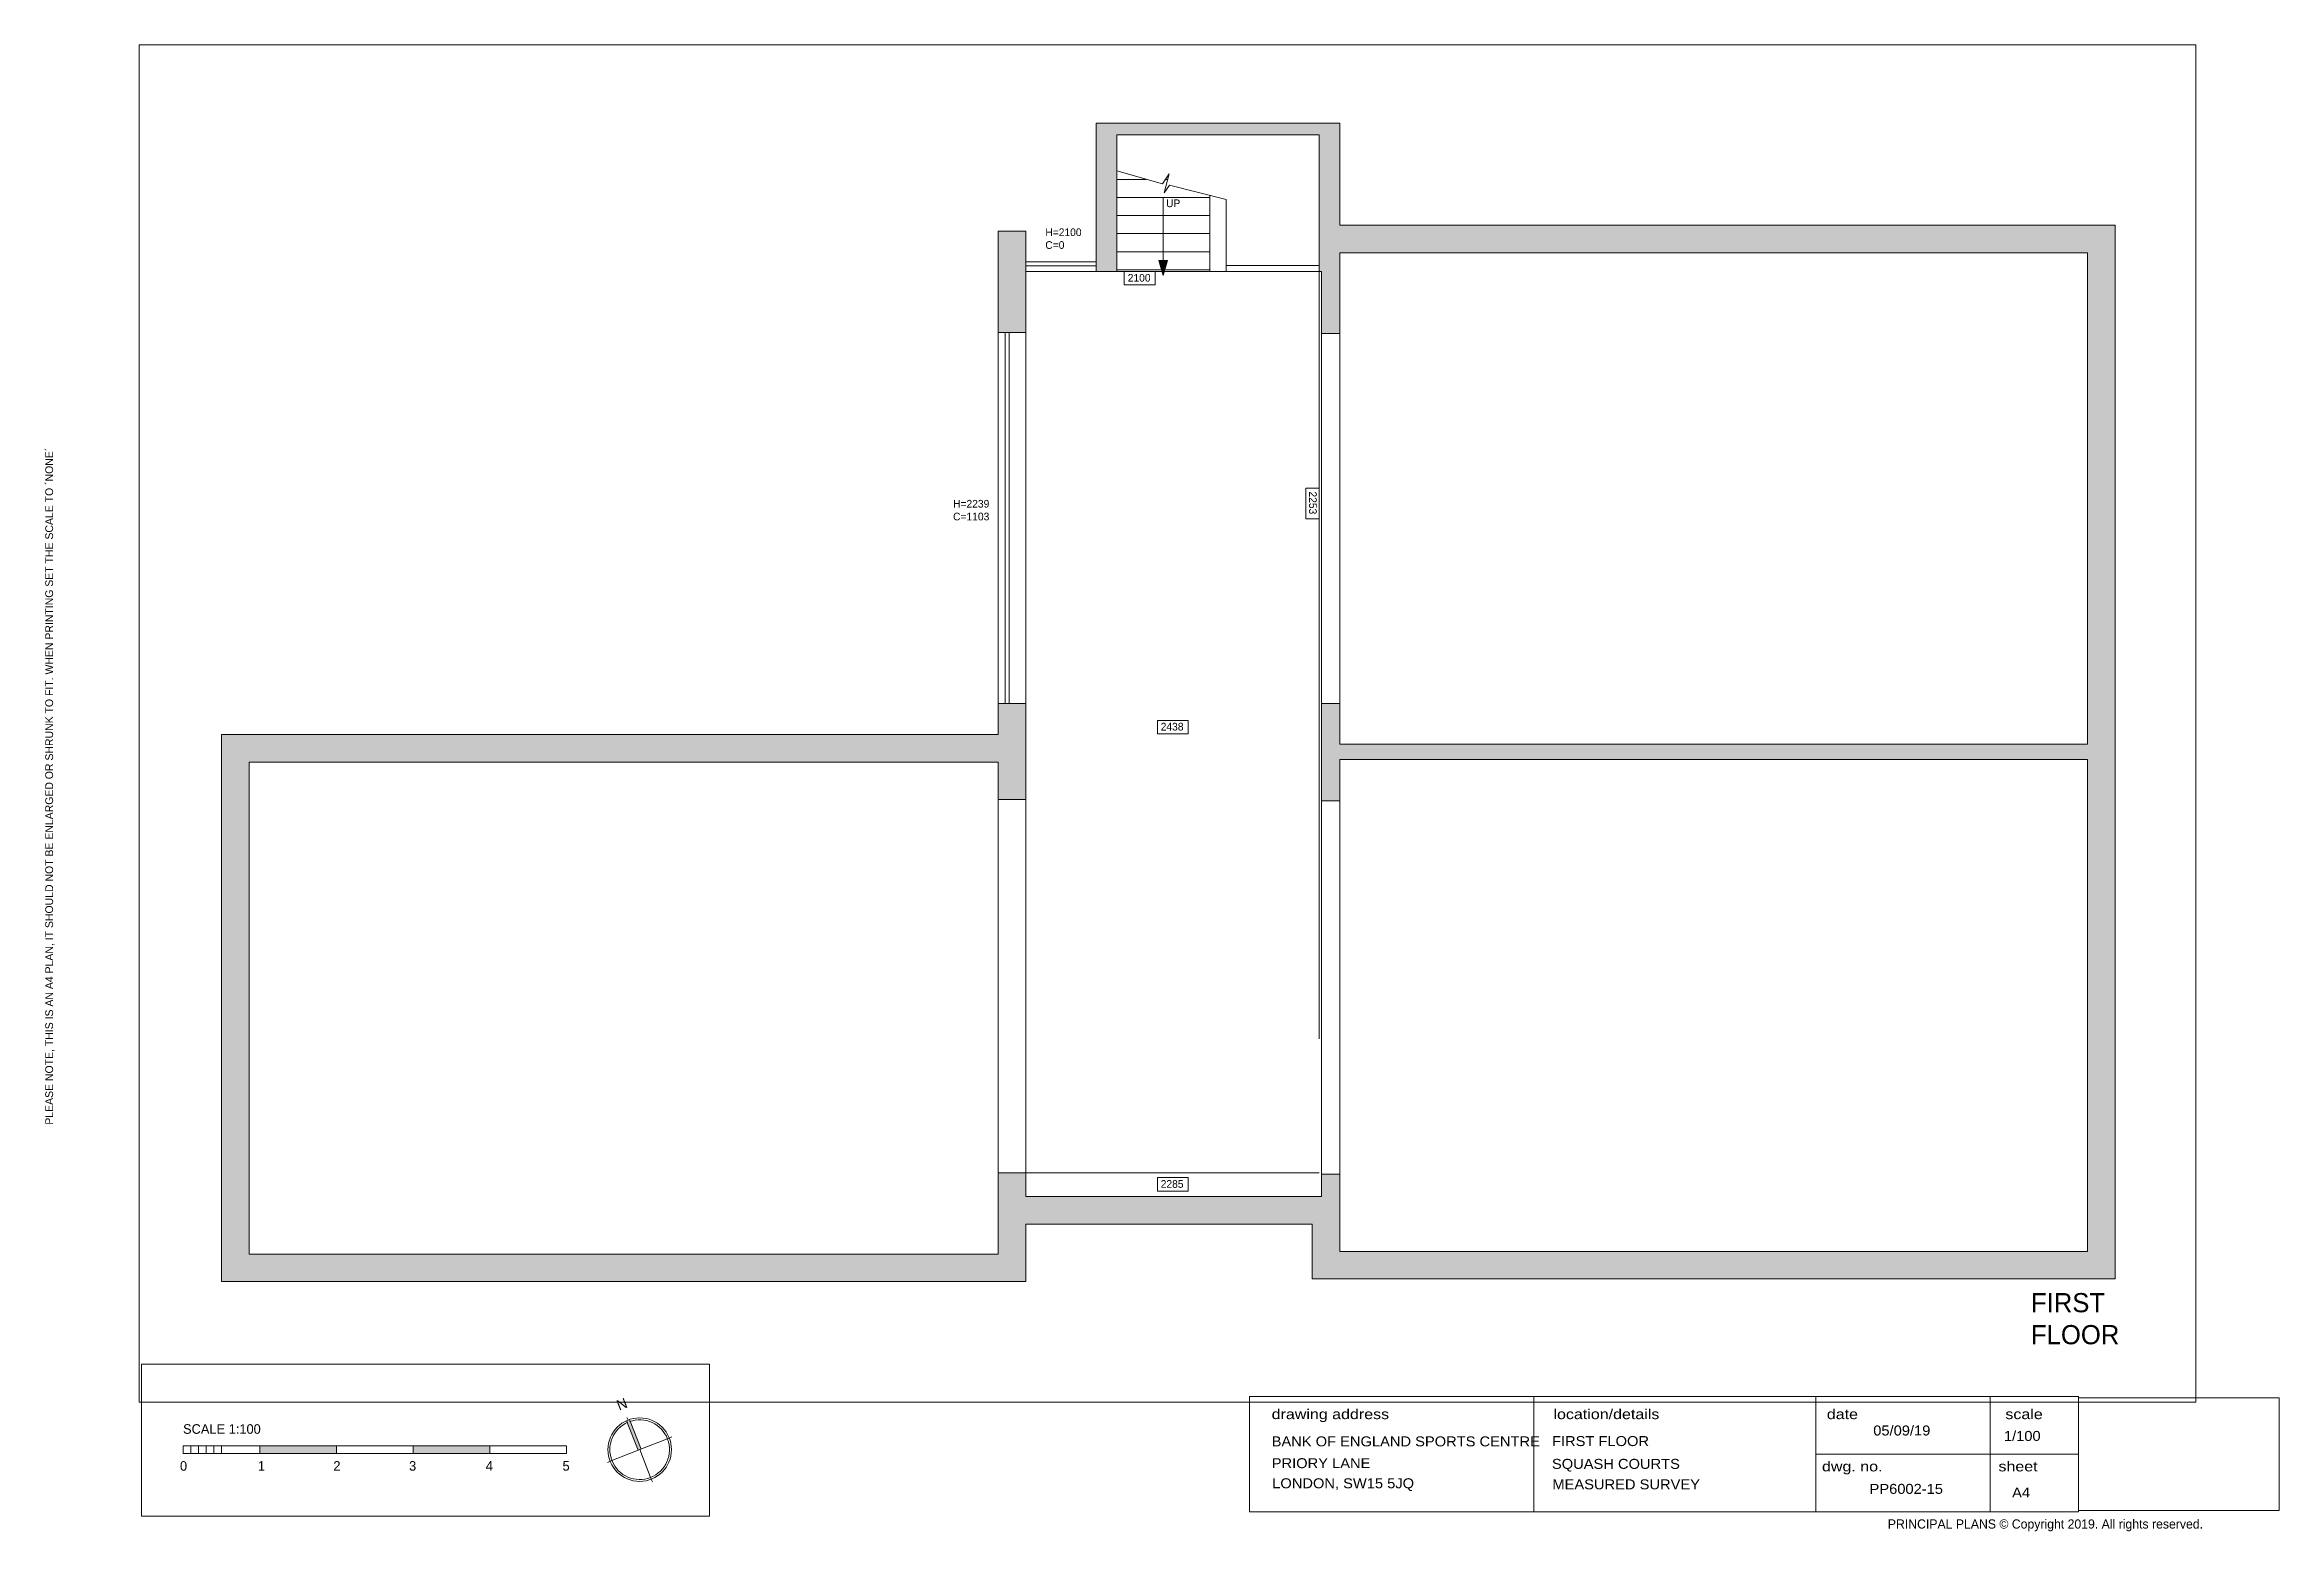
# Paper-space layout '15' of a CAD drawing. Header units: millimetres. Extents: x 27 to 319, y 22 to 216.
# The model-space entities are those that its viewports show. They can reach past a viewport. Long polylines and large blocks are cut down to what shows.
import ezdxf

# ---------------------------------------------------------------- set-up
doc = ezdxf.new("R2010")
doc.units = ezdxf.units.MM
doc.linetypes.add('HIDDENX2', pattern=[0.75, 0.5, -0.25])
for name, color, linetype, lineweight in [('BLOCKS', 8, 'Continuous', 15), ('Ceiling', 45, 'HIDDENX2', 15), ('Ceiling tag', 1, 'Continuous', 15), ('principalplans', 7, 'Continuous', 15), ('Stairs', 8, 'Continuous', 15), ('WALLS', 7, 'Continuous', 15), ('Window', 8, 'Continuous', 15)]:
    doc.layers.add(name, color=color, linetype=linetype, lineweight=lineweight)
doc.layers.add('Vport', color=7, linetype='Continuous', lineweight=15, true_color=0x8e84b7, plot=False)
doc.layers.add('Whatch', color=7, linetype='Continuous', lineweight=15, true_color=0xa8a8a8)
doc.styles.add('Century Gothic', font='GOTHIC.TTF')

# ---------------------------------------------------------------- blocks, each defined once
blk = doc.blocks.new('information dox')
at = {"layer": 'WALLS'}
for p, q in [((37.05, 0), (37.05, -15)), ((73.79, 0), (73.79, -15)), ((96.53, 0), (96.53, -15)), ((73.79, -7.49), (108.03, -7.49))]:
    blk.add_line(p, q, dxfattribs=at)
blk.add_lwpolyline([(108.03, 0), (0, 0), (0, -15), (108.03, -15)], close=True, dxfattribs=at)
at = {"layer": 'WALLS', "char_height": 1.3, "width": 19.2507, "attachment_point": 1, "style": 'Century Gothic'}
for s, insert in [('{\\W1.2;drawing address}', (2.88, -1.64)), ('{\\W1.2;location/details}', (39.61, -1.64)), ('{\\W1.2;date}', (75.24, -1.64)), ('{\\W1.2;scale}', (98.51, -1.64)), ('{\\W1.2;dwg. no.}', (74.61, -8.45)), ('{\\W1.2;sheet}', (97.61, -8.45))]:
    blk.add_mtext(s, dxfattribs=dict(at, insert=insert))
at = {"layer": 'WALLS', "style": 'Century Gothic', "width": 1.2}
for tag, p in [('ADDRESS1', (2.88, -6.49)), ('LOCATION1', (39.41, -6.45)), ('DATE', (81.29, -5.07)), ('SCALE', (98.31, -5.78)), ('ADDRESS2', (2.89, -9.33)), ('LOCATION2', (39.4, -9.42)), ('ADDRESS3', (2.94, -11.95)), ('LOCATION3', (39.46, -12.09)), ('JOBNUM', (80.81, -12.68)), ('SIZE', (99.38, -13.15))]:
    blk.add_attdef(tag, p, '', height=1.3, dxfattribs=at)
blk = doc.blocks.new('NORTH100')
at = {"layer": 'WALLS'}
h = blk.add_hatch(color=256, dxfattribs=at)
h.dxf.hatch_style = 1
h.paths.add_polyline_path([(84968, -53269), (84991, -53269), (85013, -53269), (85013, -52856, 0.026765), (84968, -52856)])
at = {"layer": 'principalplans'}
for p, q in [((84968, -52856), (84968, -53269)), ((85013, -52856), (85013, -53269)), ((84577, -53269), (84991, -53269)), ((84991, -53682), (84991, -53269)), ((85404, -53269), (84991, -53269))]:
    blk.add_line(p, q, dxfattribs=at)
blk.add_circle((84991, -53269), 414, dxfattribs=at)
blk.add_arc((84991, -53269), 389, 91.5769, 88.4231, dxfattribs=at)
at = {"layer": 'WALLS'}
for p, q in [((84991, -52855), (84991, -52817)), ((84577, -53269), (84539, -53269)), ((85404, -53269), (85442, -53269)), ((84991, -53682), (84991, -53720))]:
    blk.add_line(p, q, dxfattribs=at)
at = {"layer": 'principalplans', "insert": (84928, -52565), "char_height": 133.97, "width": 1749.52, "attachment_point": 1, "style": 'Century Gothic'}
blk.add_mtext('{\\fCentury Gothic|b0|i0|c0|p34;N}', dxfattribs=at)

msp = doc.modelspace()

# ---------------------------------------------------------------- hatches: boundary and pattern name
at = {"layer": 'Stairs'}
msp.add_hatch(color=256, dxfattribs=at).paths.add_polyline_path([(993002, 150044), (993058, 150237), (992943, 150237)])
at = {"layer": 'WALLS'}
h = msp.add_hatch(color=256, dxfattribs=at)
h.dxf.hatch_style = 1
h.paths.add_polyline_path([(116710, -68924), (116710, -68824), (115710, -68824), (115710, -68924)])
h.paths.add_polyline_path([(117710, -68824), (117710, -68924), (118710, -68924), (118710, -68824)])
at = {"layer": 'Whatch', "ltscale": 2}
h = msp.add_hatch(color=256, dxfattribs=at)
h.dxf.hatch_style = 1
h.paths.add_polyline_path([(1005408, 150697), (995303, 150697), (995303, 152027), (992129, 152027), (992129, 150220), (992129, 150094), (992396, 150094), (992396, 151877), (995036, 151877), (995036, 150094), (995063, 150094), (995063, 149287), (995303, 149287), (995303, 150337), (1005048, 150337), (1005048, 143937), (995303, 143937), (995303, 144464), (995063, 144464), (995063, 143196), (995303, 143196), (995303, 143737), (1005048, 143737), (1005048, 137326), (995303, 137326), (995303, 138331), (995063, 138331), (995063, 138039), (991209, 138039), (991209, 138347), (990849, 138347), (990849, 137291), (981088, 137291), (981088, 143702), (990849, 143702), (990849, 143212), (991209, 143212), (991209, 144464), (990849, 144464), (990849, 144062), (980728, 144062), (980728, 136931), (991209, 136931), (991209, 137679), (994943, 137679), (994943, 136966), (1005408, 136966)])
h.paths.add_polyline_path([(991209, 150220), (991209, 150620), (990849, 150620), (990849, 149301), (991209, 149301)], flags=17)

# ---------------------------------------------------------------- linework, layer by layer
at = {"layer": 'BLOCKS', "ltscale": 2}
for p, q in [((995063, 144464), (995063, 149287)), ((995303, 149287), (995303, 144464)), ((990849, 138347), (990849, 143212)), ((991209, 143212), (991209, 138347)), ((995063, 143196), (995063, 138331)), ((995303, 138331), (995303, 143196))]:
    msp.add_line(p, q, dxfattribs=at)
at = {"layer": 'Ceiling', "ltscale": 2}
for p, q in [((992129, 150094), (991209, 150094)), ((992396, 150094), (993608, 150094)), ((993824, 150094), (995036, 150094)), ((995036, 150094), (995036, 138039)), ((991209, 138347), (995036, 138347))]:
    msp.add_line(p, q, dxfattribs=at)
at = {"layer": 'Ceiling'}
for points in [[(992494, 150094), (992896, 150094), (992896, 149920), (992494, 149920)], [(995036, 147272), (995036, 146871), (994861, 146871), (994861, 147272)], [(992925, 144245), (993327, 144245), (993327, 144070), (992925, 144070)], [(992925, 138286), (993327, 138286), (993327, 138112), (992925, 138112)]]:
    msp.add_lwpolyline(points, close=True, dxfattribs=at)
at = {"layer": 'principalplans'}
for p, q in [((119710, -68824), (114710, -68824)), ((114710, -68824), (114710, -68924)), ((114710, -68924), (119710, -68924)), ((114810, -68824), (114810, -68924)), ((114910, -68824), (114910, -68924)), ((115010, -68824), (115010, -68924)), ((115110, -68824), (115110, -68924)), ((115210, -68824), (115210, -68924)), ((115710, -68824), (115710, -68924)), ((116710, -68824), (116710, -68924)), ((117710, -68824), (117710, -68924)), ((118710, -68924), (118710, -68824)), ((118710, -68824), (118710, -68924))]:
    msp.add_line(p, q, dxfattribs=at)
at = {"layer": 'Stairs'}
for p, q in [((992992, 151237), (992396, 151405)), ((993078, 151366), (992992, 151237)), ((993013, 151118), (993078, 151366)), ((993085, 151219), (993013, 151118)), ((993824, 151033), (993085, 151219)), ((993001, 151060), (993001, 150237)), ((993058, 150237), (992943, 150237)), ((992943, 150237), (993002, 150044)), ((993058, 150237), (993002, 150044))]:
    msp.add_line(p, q, dxfattribs=at)
at = {"layer": 'Stairs', "ltscale": 2}
for p, q in [((992784, 151295), (992396, 151295)), ((993059, 151295), (993031, 151295)), ((993608, 151060), (992396, 151060)), ((993608, 151087), (993608, 150094)), ((993824, 150094), (993824, 151033)), ((993608, 150824), (992396, 150824)), ((993608, 150588), (992396, 150588)), ((993608, 150352), (992396, 150352)), ((993608, 150116), (992396, 150116)), ((993608, 150094), (993824, 150094)), ((995036, 150171), (993824, 150171))]:
    msp.add_line(p, q, dxfattribs=at)
at = {"layer": 'WALLS', "ltscale": 2}
for p, q in [((992396, 151877), (992396, 150094)), ((995036, 150094), (995036, 151877)), ((995303, 150337), (995303, 149287)), ((995303, 150337), (1005048, 150337)), ((1005048, 150337), (1005048, 143937)), ((991209, 150220), (991209, 149301)), ((992129, 150220), (992129, 150094)), ((992396, 150094), (992129, 150094)), ((995036, 150094), (995063, 150094)), ((995063, 150094), (995063, 149287)), ((990849, 149301), (991209, 149301)), ((995063, 149287), (995303, 149287)), ((990849, 144464), (991209, 144464)), ((991209, 144464), (991209, 143212)), ((995063, 144464), (995063, 143196)), ((995063, 144464), (995303, 144464)), ((995303, 144464), (995303, 143937)), ((995303, 143937), (1005048, 143937)), ((981088, 143702), (981088, 137291)), ((990849, 143702), (981088, 143702)), ((990849, 143702), (990849, 143212)), ((995303, 143737), (995303, 143196)), ((995303, 143737), (1005048, 143737)), ((1005048, 143737), (1005048, 137326)), ((991209, 143212), (990849, 143212)), ((995063, 143196), (995303, 143196)), ((990849, 138347), (990849, 137291)), ((991209, 138347), (990849, 138347)), ((991209, 138347), (991209, 138039)), ((995063, 138331), (995063, 138039)), ((995063, 138331), (995303, 138331)), ((995303, 138331), (995303, 137326)), ((995063, 138039), (991209, 138039)), ((990849, 137291), (981088, 137291)), ((995303, 137326), (1005048, 137326))]:
    msp.add_line(p, q, dxfattribs=at)
at = {"layer": 'WALLS'}
msp.add_line((119710, -68924), (119710, -68824), dxfattribs=at)
at = {"layer": 'Whatch', "ltscale": 2}
for p, q in [((992129, 152027), (992129, 150220)), ((992129, 152027), (995303, 152027)), ((992396, 151877), (995036, 151877)), ((995303, 152027), (995303, 150697)), ((990849, 150620), (990849, 149301)), ((990849, 150620), (991209, 150620)), ((991209, 150620), (991209, 150220)), ((995303, 150697), (1005408, 150697)), ((1005408, 150697), (1005408, 136966)), ((991209, 150220), (992129, 150220)), ((990849, 149301), (990849, 144464)), ((990942, 149301), (990942, 144464)), ((990849, 144464), (990849, 144062)), ((980728, 144062), (980728, 136931)), ((990849, 144062), (980728, 144062)), ((991209, 137679), (991209, 136931)), ((994943, 137679), (991209, 137679)), ((994943, 137679), (994943, 136966)), ((991209, 136931), (980728, 136931)), ((994943, 136966), (1005408, 136966))]:
    msp.add_line(p, q, dxfattribs=at)
at = {"layer": 'Window', "ltscale": 2}
for p, q in [((991209, 150170), (992129, 150170)), ((990992, 149301), (990992, 144464)), ((991209, 149301), (991209, 144464))]:
    msp.add_line(p, q, dxfattribs=at)

# ---------------------------------------------------------------- block references
at = {"layer": 'BLOCKS', "rotation": 21.47650873970064}
msp.add_blockref('NORTH100', (22069, -50421), dxfattribs=at)

# ---------------------------------------------------------------- texts
at = {"layer": 'Ceiling', "char_height": 100, "width": 730.14, "attachment_point": 1, "style": 'Century Gothic'}
for s, insert in [('2100', (992539, 150062)), ('2438', (992969, 144213)), ('2285', (992969, 138254))]:
    msp.add_mtext(s, dxfattribs=dict(at, insert=insert))
at = {"layer": 'Ceiling', "insert": (995003, 147228), "char_height": 100, "width": 730.14, "attachment_point": 1, "rotation": 270, "style": 'Century Gothic'}
msp.add_mtext('2253', dxfattribs=at)
at = {"layer": 'Ceiling tag', "char_height": 100, "width": 730.14, "attachment_point": 1, "style": 'Century Gothic'}
for s, insert in [('H=2100\\PC=0', (991465, 150656)), ('H=2239\\PC=1103', (990263, 147118))]:
    msp.add_mtext(s, dxfattribs=dict(at, insert=insert))
at = {"layer": 'principalplans', "char_height": 125, "attachment_point": 1, "style": 'Century Gothic'}
for s, insert, width in [('{\\fCentury Gothic|b0|i0|c0|p34;SCALE 1:100}', (114710, -68543), 1632.34), ('{\\fCentury Gothic|b0|i0|c0|p34;0}', (114670, -69024), 1370), ('{\\fCentury Gothic|b0|i0|c0|p34;1}', (115686, -69024), 1370), ('{\\fCentury Gothic|b0|i0|c0|p34;2}', (116669, -69024), 1370), ('{\\fCentury Gothic|b0|i0|c0|p34;3}', (117656, -69024), 1370), ('{\\fCentury Gothic|b0|i0|c0|p34;4}', (118656, -69024), 1370), ('{\\fCentury Gothic|b0|i0|c0|p34;5}', (119656, -69024), 1370)]:
    msp.add_mtext(s, dxfattribs=dict(at, insert=insert, width=width))
at = {"layer": 'Stairs', "insert": (993039, 151033), "char_height": 100, "width": 1430, "attachment_point": 1, "style": 'Century Gothic'}
msp.add_mtext('UP', dxfattribs=at)
at = {"layer": 'WALLS', "insert": (1004312, 136782), "char_height": 250, "width": 1910, "attachment_point": 1, "style": 'Century Gothic'}
msp.add_mtext('FIRST FLOOR', dxfattribs=at)

psp = doc.layouts.new('15')

# ---------------------------------------------------------------- block references
at = {"layer": 'WALLS'}
ref = psp.add_blockref('information dox', (184.41, 39.63), dxfattribs=at)
ref.add_attrib('SIZE', 'A4', (283.8, 26.48), dxfattribs={"height": 1.3, "style": 'Century Gothic', "width": 1.1})
ref.add_attrib('SCALE', '1/100', (282.73, 33.85), dxfattribs={"height": 1.3, "style": 'Century Gothic', "width": 1.1})
ref.add_attrib('JOBNUM', 'PP6002-15', (265.22, 26.95), dxfattribs={"height": 1.3, "style": 'Century Gothic', "width": 1.1})
ref.add_attrib('DATE', '05/09/19', (265.7, 34.56), dxfattribs={"height": 1.3, "style": 'Century Gothic', "width": 1.1})
ref.add_attrib('LOCATION3', 'MEASURED SURVEY', (223.88, 27.54), dxfattribs={"height": 1.3, "style": 'Century Gothic', "width": 1.1})
ref.add_attrib('LOCATION2', 'SQUASH COURTS', (223.82, 30.21), dxfattribs={"height": 1.3, "style": 'Century Gothic', "width": 1.1})
ref.add_attrib('LOCATION1', 'FIRST FLOOR', (223.83, 33.18), dxfattribs={"height": 1.3, "style": 'Century Gothic', "width": 1.1})
ref.add_attrib('ADDRESS3', 'LONDON, SW15 5JQ', (187.36, 27.68), dxfattribs={"height": 1.3, "style": 'Century Gothic', "width": 1.1})
ref.add_attrib('ADDRESS2', 'PRIORY LANE', (187.3, 30.3), dxfattribs={"height": 1.3, "style": 'Century Gothic', "width": 1.1})
ref.add_attrib('ADDRESS1', 'BANK OF ENGLAND SPORTS CENTRE', (187.29, 33.14), dxfattribs={"height": 1.3, "style": 'Century Gothic', "width": 1.1})

# ---------------------------------------------------------------- texts
at = {"layer": 'principalplans', "style": 'Century Gothic'}
psp.add_text('PRINCIPAL PLANS © Copyright 2019. All rights reserved. ', height=1.1932, dxfattribs=at).set_placement((267.6, 22.43))
at = {"layer": 'principalplans', "insert": (27.44, 75.06), "char_height": 1.02, "width": 129.8566, "attachment_point": 1, "rotation": 90, "style": 'Century Gothic'}
psp.add_mtext('PLEASE NOTE, THIS IS AN A4 PLAN, IT SHOULD NOT BE ENLARGED OR SHRUNK TO FIT. WHEN PRINTING SET THE SCALE TO ´NONE´', dxfattribs=at)

# ---------------------------------------------------------------- viewports
at = {"layer": 'Vport'}
psp.add_viewport(center=(173.7, 127.35), size=(268.06, 176.8801), view_center_point=(993056.07, 144205.53), view_height=17688.0101, dxfattribs=at)
for center, size, view_center_point, view_height, status in [((76.99, 33.93), (74.05, 19.809), (117868.98, -68752.79), 1980.8989, 3), ((305.53, 32.13), (26.18, 14.6678), (89214.3, 85814.33), 3529.0474, 4)]:
    psp.add_viewport(center=center, size=size, view_center_point=view_center_point, view_height=view_height, status=status, dxfattribs=at)

doc.saveas('drawing.dxf')
